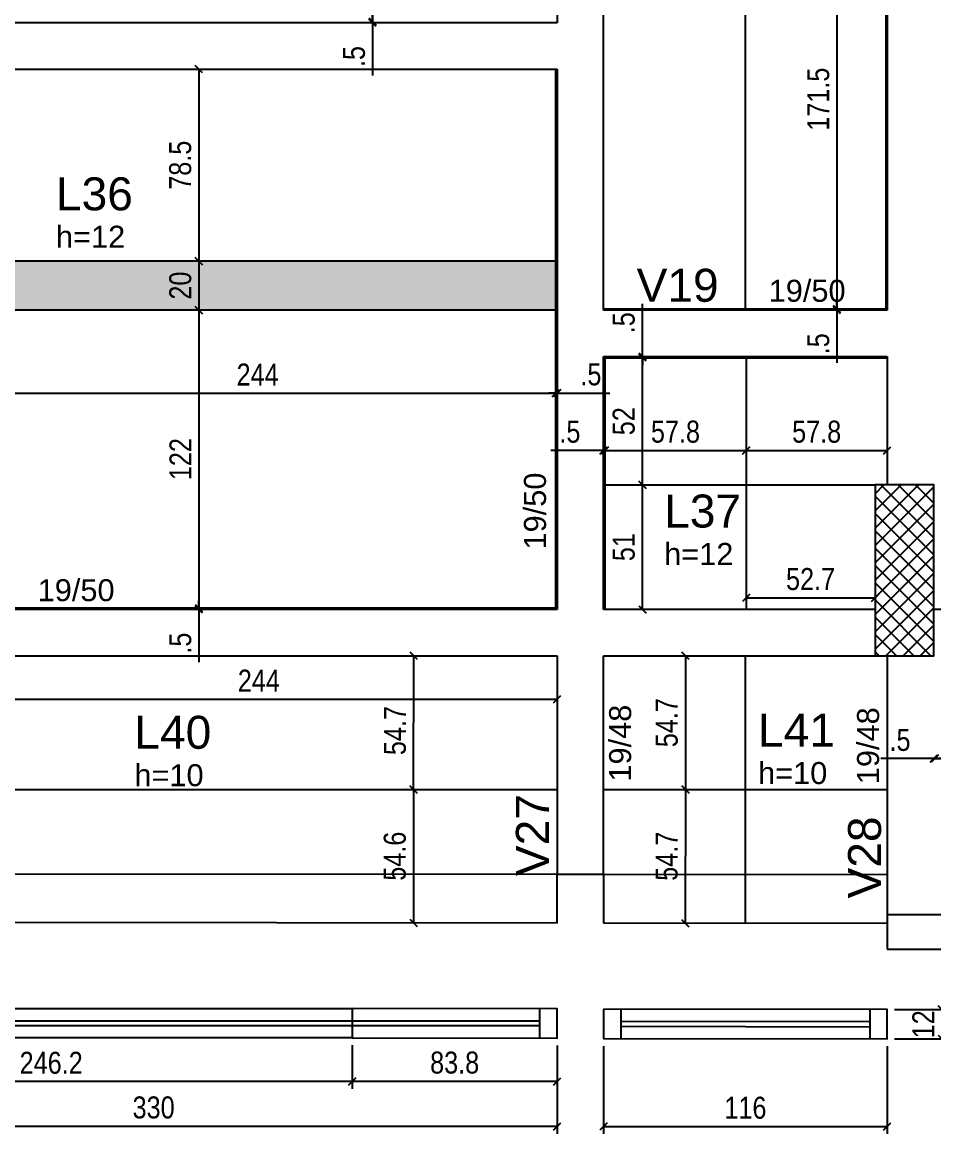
# Model space of a CAD drawing. Header units: millimetres. Extents: x 2797 to 7088, y 174 to 2922.
# Drawn here: x 4045.9 to 4418.7, y 712.5 to 1167.3 of the extents above; entities that cross this region are included whole.
import ezdxf

# ---------------------------------------------------------------- set-up
doc = ezdxf.new("R2010")
doc.units = ezdxf.units.MM
for name, color, linetype in [('8', 8, 'Continuous'), ('ES-VIGA', 3, 'Continuous'), ('L-D', 2, 'Continuous'), ('L-N', 4, 'Continuous'), ('Painéis', 200, 'Continuous'), ('Pilares', 5, 'Continuous'), ('SARR_2.2x7', 40, 'Continuous'), ('SARR_EDITAR', 141, 'Continuous'), ('VIG-D', 2, 'Continuous'), ('VIG-N', 4, 'Continuous')]:
    doc.layers.add(name, color=color, linetype=linetype)
doc.layers.add('Hachura', color=251, linetype='Continuous', lineweight=9)
doc.styles.add('COTA TECNICA-50', font='techl___.ttf', dxfattribs={"height": 9})
doc.styles.add('TQS_ARIAL', font='arial.ttf')
doc.dimstyles.new('COTA PAINEL-50', dxfattribs={"dimtxt": 9, "dimasz": 3, "dimexe": 3, "dimexo": 3, "dimgap": 3, "dimtad": 1, "dimdec": 1, "dimzin": 12, "dimdsep": 46, "dimtxsty": 'COTA TECNICA-50', "dimblk1": 'OBLIQUE', "dimblk2": 'OBLIQUE', "dimsah": 1, "dimcen": 0.9, "dimclrd": 4, "dimclre": 4, "dimclrt": 240, "dimadec": 1, "dimazin": 3, "dimtfac": 1, "dimtdec": 1, "dimtmove": 0, "dimatfit": 3, "dimfxl": 1, "dimtolj": 1, "dimtzin": 12, "dimarcsym": 0})

# ---------------------------------------------------------------- blocks, each defined once
blk = doc.blocks.new('_Oblique')
at = {"color": 0, "linetype": 'ByBlock', "lineweight": -2}
blk.add_line((-0.5, -0.5), (0.5, 0.5), dxfattribs=at)
blk = doc.blocks.new('*D157')
at = {"layer": 'Defpoints', "color": 0, "transparency": 16777216}
for p in [(4189.2, 1289.58), (4189.2, 1167.58), (4189.2, 1167.58)]:
    blk.add_point(p, dxfattribs=at)
at = {"layer": 'Painéis', "color": 4, "lineweight": -2, "transparency": 16777216}
blk.add_line((4189.2, 1289.58), (4189.2, 1167.58), dxfattribs=at)
at = {"layer": 'Painéis', "color": 4, "lineweight": -2, "transparency": 16777216, "xscale": 3, "yscale": 3, "zscale": 3}
for p, rotation in [((4189.2, 1289.58), 90), ((4189.2, 1167.58), 270)]:
    blk.add_blockref('_Oblique', p, dxfattribs=dict(at, rotation=rotation))
at = {"layer": 'Painéis', "color": 240, "transparency": 16777216, "insert": (4181.65, 1228.58), "char_height": 9, "attachment_point": 5, "rotation": 90, "style": 'COTA TECNICA-50'}
blk.add_mtext('\\A1;122', dxfattribs=at)
blk = doc.blocks.new('*D158')
at = {"layer": 'Defpoints', "color": 0, "transparency": 16777216}
for p in [(4189.2, 1167.58), (4189.2, 1167.08), (4189.2, 1167.08)]:
    blk.add_point(p, dxfattribs=at)
at = {"layer": 'Painéis', "color": 4, "lineweight": -2, "transparency": 16777216}
for p, q in [((4189.2, 1167.58), (4189.2, 1170.58)), ((4189.2, 1167.58), (4189.2, 1167.08)), ((4189.2, 1167.08), (4189.2, 1145.49))]:
    blk.add_line(p, q, dxfattribs=at)
at = {"layer": 'Painéis', "color": 4, "lineweight": -2, "transparency": 16777216, "xscale": 3, "yscale": 3, "zscale": 3}
for p, rotation in [((4189.2, 1167.58), 270), ((4189.2, 1167.08), 90)]:
    blk.add_blockref('_Oblique', p, dxfattribs=dict(at, rotation=rotation))
at = {"layer": 'Painéis', "color": 240, "transparency": 16777216, "insert": (4181.6, 1153.29), "char_height": 9, "attachment_point": 5, "rotation": 90, "style": 'COTA TECNICA-50'}
blk.add_mtext('\\A1;.5', dxfattribs=at)
blk = doc.blocks.new('*D258')
at = {"layer": 'Defpoints', "color": 0, "transparency": 16777216}
for p in [(4118.16, 1148.08), (4118.16, 1069.58), (4118.16, 1069.58)]:
    blk.add_point(p, dxfattribs=at)
at = {"layer": 'Painéis', "color": 4, "lineweight": -2, "transparency": 16777216}
blk.add_line((4118.16, 1148.08), (4118.16, 1069.58), dxfattribs=at)
at = {"layer": 'Painéis', "color": 4, "lineweight": -2, "transparency": 16777216, "xscale": 3, "yscale": 3, "zscale": 3}
for p, rotation in [((4118.16, 1148.08), 90), ((4118.16, 1069.58), 270)]:
    blk.add_blockref('_Oblique', p, dxfattribs=dict(at, rotation=rotation))
at = {"layer": 'Painéis', "color": 240, "transparency": 16777216, "insert": (4110.54, 1108.83), "char_height": 9, "attachment_point": 5, "rotation": 90, "style": 'COTA TECNICA-50'}
blk.add_mtext('\\A1;78.5', dxfattribs=at)
blk = doc.blocks.new('*D259')
at = {"layer": 'Defpoints', "color": 0, "transparency": 16777216}
for p in [(4118.16, 1069.58), (4118.16, 1049.58), (4118.16, 1049.58)]:
    blk.add_point(p, dxfattribs=at)
at = {"layer": 'Painéis', "color": 4, "lineweight": -2, "transparency": 16777216}
blk.add_line((4118.16, 1069.58), (4118.16, 1049.58), dxfattribs=at)
at = {"layer": 'Painéis', "color": 4, "lineweight": -2, "transparency": 16777216, "xscale": 3, "yscale": 3, "zscale": 3}
for p, rotation in [((4118.16, 1069.58), 90), ((4118.16, 1049.58), 270)]:
    blk.add_blockref('_Oblique', p, dxfattribs=dict(at, rotation=rotation))
at = {"layer": 'Painéis', "color": 240, "transparency": 16777216, "insert": (4110.57, 1059.58), "char_height": 9, "attachment_point": 5, "rotation": 90, "style": 'COTA TECNICA-50'}
blk.add_mtext('\\A1;20', dxfattribs=at)
blk = doc.blocks.new('*D260')
at = {"layer": 'Defpoints', "color": 0, "transparency": 16777216}
for p in [(4118.16, 1049.58), (4118.16, 927.58), (4118.16, 927.58)]:
    blk.add_point(p, dxfattribs=at)
at = {"layer": 'Painéis', "color": 4, "lineweight": -2, "transparency": 16777216}
blk.add_line((4118.16, 1049.58), (4118.16, 927.58), dxfattribs=at)
at = {"layer": 'Painéis', "color": 4, "lineweight": -2, "transparency": 16777216, "xscale": 3, "yscale": 3, "zscale": 3}
for p, rotation in [((4118.16, 1049.58), 90), ((4118.16, 927.58), 270)]:
    blk.add_blockref('_Oblique', p, dxfattribs=dict(at, rotation=rotation))
at = {"layer": 'Painéis', "color": 240, "transparency": 16777216, "insert": (4110.61, 988.58), "char_height": 9, "attachment_point": 5, "rotation": 90, "style": 'COTA TECNICA-50'}
blk.add_mtext('\\A1;122', dxfattribs=at)
blk = doc.blocks.new('*D47')
at = {"layer": 'Defpoints', "color": 0, "transparency": 16777216}
for p in [(4118.16, 927.58), (4118.16, 927.08), (4118.16, 927.08)]:
    blk.add_point(p, dxfattribs=at)
at = {"layer": 'Painéis', "color": 4, "lineweight": -2, "transparency": 16777216}
for p, q in [((4118.16, 927.58), (4118.16, 930.58)), ((4118.16, 927.58), (4118.16, 927.08)), ((4118.16, 927.08), (4118.16, 905.49))]:
    blk.add_line(p, q, dxfattribs=at)
at = {"layer": 'Painéis', "color": 4, "lineweight": -2, "transparency": 16777216, "xscale": 3, "yscale": 3, "zscale": 3}
for p, rotation in [((4118.16, 927.58), 270), ((4118.16, 927.08), 90)]:
    blk.add_blockref('_Oblique', p, dxfattribs=dict(at, rotation=rotation))
at = {"layer": 'Painéis', "color": 240, "transparency": 16777216, "insert": (4110.56, 913.29), "char_height": 9, "attachment_point": 5, "rotation": 90, "style": 'COTA TECNICA-50'}
blk.add_mtext('\\A1;.5', dxfattribs=at)
blk = doc.blocks.new('*D48')
at = {"layer": 'Defpoints', "color": 0, "transparency": 16777216}
for p in [(4020.15, 1015.62), (4264.15, 1015.62), (4264.15, 1015.62)]:
    blk.add_point(p, dxfattribs=at)
at = {"layer": 'Painéis', "color": 4, "lineweight": -2, "transparency": 16777216}
blk.add_line((4020.15, 1015.62), (4264.15, 1015.62), dxfattribs=at)
at = {"layer": 'Painéis', "color": 4, "lineweight": -2, "transparency": 16777216, "xscale": 3, "yscale": 3, "zscale": 3, "rotation": 180}
blk.add_blockref('_Oblique', (4020.15, 1015.62), dxfattribs=at)
at = {"layer": 'Painéis', "color": 4, "lineweight": -2, "transparency": 16777216, "xscale": 3, "yscale": 3, "zscale": 3}
blk.add_blockref('_Oblique', (4264.15, 1015.62), dxfattribs=at)
at = {"layer": 'Painéis', "color": 240, "transparency": 16777216, "insert": (4142.15, 1023.19), "char_height": 9, "attachment_point": 5, "style": 'COTA TECNICA-50'}
blk.add_mtext('\\A1;244', dxfattribs=at)
blk = doc.blocks.new('*D49')
at = {"layer": 'Defpoints', "color": 0, "transparency": 16777216}
for p in [(4264.15, 1015.62), (4264.65, 1015.62), (4264.65, 1015.62)]:
    blk.add_point(p, dxfattribs=at)
at = {"layer": 'Painéis', "color": 4, "lineweight": -2, "transparency": 16777216}
for p, q in [((4264.15, 1015.62), (4261.15, 1015.62)), ((4264.15, 1015.62), (4264.65, 1015.62)), ((4264.65, 1015.62), (4286.25, 1015.62))]:
    blk.add_line(p, q, dxfattribs=at)
at = {"layer": 'Painéis', "color": 4, "lineweight": -2, "transparency": 16777216, "xscale": 3, "yscale": 3, "zscale": 3}
blk.add_blockref('_Oblique', (4264.15, 1015.62), dxfattribs=at)
at = {"layer": 'Painéis', "color": 4, "lineweight": -2, "transparency": 16777216, "xscale": 3, "yscale": 3, "zscale": 3, "rotation": 180}
blk.add_blockref('_Oblique', (4264.65, 1015.62), dxfattribs=at)
at = {"layer": 'Painéis', "color": 240, "transparency": 16777216, "insert": (4278.45, 1023.22), "char_height": 9, "attachment_point": 5, "style": 'COTA TECNICA-50'}
blk.add_mtext('\\A1;.5', dxfattribs=at)
blk = doc.blocks.new('*D51')
at = {"layer": 'Defpoints', "color": 0, "transparency": 16777216}
for p in [(4379.06, 1221.59), (4379.06, 1050.09), (4379.06, 1050.09)]:
    blk.add_point(p, dxfattribs=at)
at = {"layer": 'Painéis', "color": 4, "lineweight": -2, "transparency": 16777216}
blk.add_line((4379.06, 1221.59), (4379.06, 1050.09), dxfattribs=at)
at = {"layer": 'Painéis', "color": 4, "lineweight": -2, "transparency": 16777216, "xscale": 3, "yscale": 3, "zscale": 3}
for p, rotation in [((4379.06, 1221.59), 90), ((4379.06, 1050.09), 270)]:
    blk.add_blockref('_Oblique', p, dxfattribs=dict(at, rotation=rotation))
at = {"layer": 'Painéis', "color": 240, "transparency": 16777216, "insert": (4371.46, 1135.84), "char_height": 9, "attachment_point": 5, "rotation": 90, "style": 'COTA TECNICA-50'}
blk.add_mtext('\\A1;171.5', dxfattribs=at)
blk = doc.blocks.new('*D52')
at = {"layer": 'Defpoints', "color": 0, "transparency": 16777216}
for p in [(4379.06, 1050.09), (4379.06, 1049.59), (4379.06, 1049.59)]:
    blk.add_point(p, dxfattribs=at)
at = {"layer": 'Painéis', "color": 4, "lineweight": -2, "transparency": 16777216}
for p, q in [((4379.06, 1050.09), (4379.06, 1053.09)), ((4379.06, 1050.09), (4379.06, 1049.59)), ((4379.06, 1049.59), (4379.06, 1027.99))]:
    blk.add_line(p, q, dxfattribs=at)
at = {"layer": 'Painéis', "color": 4, "lineweight": -2, "transparency": 16777216, "xscale": 3, "yscale": 3, "zscale": 3}
for p, rotation in [((4379.06, 1050.09), 270), ((4379.06, 1049.59), 90)]:
    blk.add_blockref('_Oblique', p, dxfattribs=dict(at, rotation=rotation))
at = {"layer": 'Painéis', "color": 240, "transparency": 16777216, "insert": (4371.46, 1035.79), "char_height": 9, "attachment_point": 5, "rotation": 90, "style": 'COTA TECNICA-50'}
blk.add_mtext('\\A1;.5', dxfattribs=at)
blk = doc.blocks.new('*D264')
at = {"layer": 'Defpoints', "color": 0, "transparency": 16777216}
for p in [(4299.52, 978.08), (4299.52, 978.08), (4299.52, 927.08)]:
    blk.add_point(p, dxfattribs=at)
at = {"layer": 'Painéis', "color": 4, "lineweight": -2, "transparency": 16777216}
blk.add_line((4299.52, 927.08), (4299.52, 978.08), dxfattribs=at)
at = {"layer": 'Painéis', "color": 4, "lineweight": -2, "transparency": 16777216, "xscale": 3, "yscale": 3, "zscale": 3}
for p, rotation in [((4299.52, 978.08), 90), ((4299.52, 927.08), 270)]:
    blk.add_blockref('_Oblique', p, dxfattribs=dict(at, rotation=rotation))
at = {"layer": 'Painéis', "color": 240, "transparency": 16777216, "insert": (4291.92, 952.58), "char_height": 9, "attachment_point": 5, "rotation": 90, "style": 'COTA TECNICA-50'}
blk.add_mtext('\\A1;51', dxfattribs=at)
blk = doc.blocks.new('*D265')
at = {"layer": 'Defpoints', "color": 0, "transparency": 16777216}
for p in [(4299.52, 1030.09), (4299.52, 1030.09), (4299.52, 978.08)]:
    blk.add_point(p, dxfattribs=at)
at = {"layer": 'Painéis', "color": 4, "lineweight": -2, "transparency": 16777216}
blk.add_line((4299.52, 978.08), (4299.52, 1030.09), dxfattribs=at)
at = {"layer": 'Painéis', "color": 4, "lineweight": -2, "transparency": 16777216, "xscale": 3, "yscale": 3, "zscale": 3}
for p, rotation in [((4299.52, 1030.09), 90), ((4299.52, 978.08), 270)]:
    blk.add_blockref('_Oblique', p, dxfattribs=dict(at, rotation=rotation))
at = {"layer": 'Painéis', "color": 240, "transparency": 16777216, "insert": (4291.92, 1004.09), "char_height": 9, "attachment_point": 5, "rotation": 90, "style": 'COTA TECNICA-50'}
blk.add_mtext('\\A1;52', dxfattribs=at)
blk = doc.blocks.new('*D56')
at = {"layer": 'Defpoints', "color": 0, "transparency": 16777216}
for p in [(4299.52, 1030.59), (4299.52, 1030.59), (4299.52, 1030.09)]:
    blk.add_point(p, dxfattribs=at)
at = {"layer": 'Painéis', "color": 4, "lineweight": -2, "transparency": 16777216}
for p, q in [((4299.52, 1030.59), (4299.52, 1052.18)), ((4299.52, 1030.09), (4299.52, 1030.59)), ((4299.52, 1030.09), (4299.52, 1027.09))]:
    blk.add_line(p, q, dxfattribs=at)
at = {"layer": 'Painéis', "color": 4, "lineweight": -2, "transparency": 16777216, "xscale": 3, "yscale": 3, "zscale": 3}
for p, rotation in [((4299.52, 1030.59), 270), ((4299.52, 1030.09), 90)]:
    blk.add_blockref('_Oblique', p, dxfattribs=dict(at, rotation=rotation))
at = {"layer": 'Painéis', "color": 240, "transparency": 16777216, "insert": (4291.92, 1044.38), "char_height": 9, "attachment_point": 5, "rotation": 90, "style": 'COTA TECNICA-50'}
blk.add_mtext('\\A1;.5', dxfattribs=at)
blk = doc.blocks.new('*D266')
at = {"layer": 'Defpoints', "color": 0, "transparency": 16777216}
for p in [(4284.15, 992.15), (4341.9, 992.15), (4341.9, 992.15)]:
    blk.add_point(p, dxfattribs=at)
at = {"layer": 'Painéis', "color": 4, "lineweight": -2, "transparency": 16777216}
blk.add_line((4284.15, 992.15), (4341.9, 992.15), dxfattribs=at)
at = {"layer": 'Painéis', "color": 4, "lineweight": -2, "transparency": 16777216, "xscale": 3, "yscale": 3, "zscale": 3, "rotation": 180}
blk.add_blockref('_Oblique', (4284.15, 992.15), dxfattribs=at)
at = {"layer": 'Painéis', "color": 4, "lineweight": -2, "transparency": 16777216, "xscale": 3, "yscale": 3, "zscale": 3}
blk.add_blockref('_Oblique', (4341.9, 992.15), dxfattribs=at)
at = {"layer": 'Painéis', "color": 240, "transparency": 16777216, "insert": (4313.03, 999.76), "char_height": 9, "attachment_point": 5, "style": 'COTA TECNICA-50'}
blk.add_mtext('\\A1;57.8', dxfattribs=at)
blk = doc.blocks.new('*D57')
at = {"layer": 'Defpoints', "color": 0, "transparency": 16777216}
for p in [(4341.9, 992.15), (4399.65, 992.15), (4399.65, 992.15)]:
    blk.add_point(p, dxfattribs=at)
at = {"layer": 'Painéis', "color": 4, "lineweight": -2, "transparency": 16777216}
blk.add_line((4341.9, 992.15), (4399.65, 992.15), dxfattribs=at)
at = {"layer": 'Painéis', "color": 4, "lineweight": -2, "transparency": 16777216, "xscale": 3, "yscale": 3, "zscale": 3, "rotation": 180}
blk.add_blockref('_Oblique', (4341.9, 992.15), dxfattribs=at)
at = {"layer": 'Painéis', "color": 4, "lineweight": -2, "transparency": 16777216, "xscale": 3, "yscale": 3, "zscale": 3}
blk.add_blockref('_Oblique', (4399.65, 992.15), dxfattribs=at)
at = {"layer": 'Painéis', "color": 240, "transparency": 16777216, "insert": (4370.78, 999.76), "char_height": 9, "attachment_point": 5, "style": 'COTA TECNICA-50'}
blk.add_mtext('\\A1;57.8', dxfattribs=at)
blk = doc.blocks.new('*D58')
at = {"layer": 'Defpoints', "color": 0, "transparency": 16777216}
for p in [(4283.65, 992.15), (4283.65, 992.15), (4284.15, 992.15)]:
    blk.add_point(p, dxfattribs=at)
at = {"layer": 'Painéis', "color": 4, "lineweight": -2, "transparency": 16777216}
for p, q in [((4283.65, 992.15), (4262.06, 992.15)), ((4284.15, 992.15), (4283.65, 992.15)), ((4284.15, 992.15), (4287.15, 992.15))]:
    blk.add_line(p, q, dxfattribs=at)
at = {"layer": 'Painéis', "color": 4, "lineweight": -2, "transparency": 16777216, "xscale": 3, "yscale": 3, "zscale": 3}
blk.add_blockref('_Oblique', (4283.65, 992.15), dxfattribs=at)
at = {"layer": 'Painéis', "color": 4, "lineweight": -2, "transparency": 16777216, "xscale": 3, "yscale": 3, "zscale": 3, "rotation": 180}
blk.add_blockref('_Oblique', (4284.15, 992.15), dxfattribs=at)
at = {"layer": 'Painéis', "color": 240, "transparency": 16777216, "insert": (4269.86, 999.74), "char_height": 9, "attachment_point": 5, "style": 'COTA TECNICA-50'}
blk.add_mtext('\\A1;.5', dxfattribs=at)
blk = doc.blocks.new('*D267')
at = {"layer": 'Defpoints', "color": 0, "transparency": 16777216}
for p in [(4341.9, 932.78), (4394.65, 932.78), (4394.65, 931.86)]:
    blk.add_point(p, dxfattribs=at)
at = {"layer": 'Painéis', "color": 4, "lineweight": -2, "transparency": 16777216}
for p, q in [((4341.9, 931.86), (4394.65, 931.86)), ((4341.9, 929.78), (4341.9, 928.86)), ((4394.65, 929.78), (4394.65, 928.86))]:
    blk.add_line(p, q, dxfattribs=at)
at = {"layer": 'Painéis', "color": 4, "lineweight": -2, "transparency": 16777216, "xscale": 3, "yscale": 3, "zscale": 3, "rotation": 180}
blk.add_blockref('_Oblique', (4341.9, 931.86), dxfattribs=at)
at = {"layer": 'Painéis', "color": 4, "lineweight": -2, "transparency": 16777216, "xscale": 3, "yscale": 3, "zscale": 3}
blk.add_blockref('_Oblique', (4394.65, 931.86), dxfattribs=at)
at = {"layer": 'Painéis', "color": 240, "transparency": 16777216, "insert": (4368.28, 939.46), "char_height": 9, "attachment_point": 5, "style": 'COTA TECNICA-50'}
blk.add_mtext('\\A1;52.7', dxfattribs=at)
blk = doc.blocks.new('*D273')
at = {"layer": 'Defpoints', "color": 0, "transparency": 16777216}
for p in [(4419.15, 866.04), (4419.15, 866.04), (4571.65, 866.04)]:
    blk.add_point(p, dxfattribs=at)
at = {"layer": 'Painéis', "color": 4, "lineweight": -2, "transparency": 16777216}
blk.add_line((4571.65, 866.04), (4419.15, 866.04), dxfattribs=at)
at = {"layer": 'Painéis', "color": 4, "lineweight": -2, "transparency": 16777216, "xscale": 3, "yscale": 3, "zscale": 3, "rotation": 180}
blk.add_blockref('_Oblique', (4419.15, 866.04), dxfattribs=at)
at = {"layer": 'Painéis', "color": 4, "lineweight": -2, "transparency": 16777216, "xscale": 3, "yscale": 3, "zscale": 3}
blk.add_blockref('_Oblique', (4571.65, 866.04), dxfattribs=at)
at = {"layer": 'Painéis', "color": 240, "transparency": 16777216, "insert": (4495.4, 873.64), "char_height": 9, "attachment_point": 5, "style": 'COTA TECNICA-50'}
blk.add_mtext('\\A1;152.5', dxfattribs=at)
blk = doc.blocks.new('*D75')
at = {"layer": 'Defpoints', "color": 0, "transparency": 16777216}
for p in [(4418.65, 866.04), (4418.65, 866.04), (4419.15, 866.04)]:
    blk.add_point(p, dxfattribs=at)
at = {"layer": 'Painéis', "color": 4, "lineweight": -2, "transparency": 16777216}
for p, q in [((4418.65, 866.04), (4397.06, 866.04)), ((4419.15, 866.04), (4418.65, 866.04)), ((4419.15, 866.04), (4422.15, 866.04))]:
    blk.add_line(p, q, dxfattribs=at)
at = {"layer": 'Painéis', "color": 4, "lineweight": -2, "transparency": 16777216, "xscale": 3, "yscale": 3, "zscale": 3}
blk.add_blockref('_Oblique', (4418.65, 866.04), dxfattribs=at)
at = {"layer": 'Painéis', "color": 4, "lineweight": -2, "transparency": 16777216, "xscale": 3, "yscale": 3, "zscale": 3, "rotation": 180}
blk.add_blockref('_Oblique', (4419.15, 866.04), dxfattribs=at)
at = {"layer": 'Painéis', "color": 240, "transparency": 16777216, "insert": (4404.86, 873.64), "char_height": 9, "attachment_point": 5, "style": 'COTA TECNICA-50'}
blk.add_mtext('\\A1;.5', dxfattribs=at)
blk = doc.blocks.new('*D222')
at = {"layer": 'Defpoints', "color": 0, "transparency": 16777216}
for p in [(4399.65, 763.34), (4399.65, 751.34), (4421.95, 751.34)]:
    blk.add_point(p, dxfattribs=at)
at = {"layer": 'Painéis', "color": 4, "lineweight": -2, "transparency": 16777216}
for p, q in [((4402.65, 763.34), (4424.95, 763.34)), ((4421.95, 763.34), (4421.95, 751.34)), ((4402.65, 751.34), (4424.95, 751.34))]:
    blk.add_line(p, q, dxfattribs=at)
at = {"layer": 'Painéis', "color": 4, "lineweight": -2, "transparency": 16777216, "xscale": 3, "yscale": 3, "zscale": 3}
for p, rotation in [((4421.95, 763.34), 90), ((4421.95, 751.34), 270)]:
    blk.add_blockref('_Oblique', p, dxfattribs=dict(at, rotation=rotation))
at = {"layer": 'Painéis', "color": 240, "transparency": 16777216, "insert": (4414.4, 757.34), "char_height": 9, "attachment_point": 5, "rotation": 90, "style": 'COTA TECNICA-50'}
blk.add_mtext('\\A1;12', dxfattribs=at)
blk = doc.blocks.new('*D204')
at = {"layer": 'Defpoints', "color": 0, "transparency": 16777216}
for p in [(4205.99, 908.08), (4205.99, 908.08), (4205.92, 853.42)]:
    blk.add_point(p, dxfattribs=at)
at = {"layer": 'Painéis', "color": 4, "lineweight": -2, "transparency": 16777216}
blk.add_line((4205.92, 853.42), (4205.99, 908.08), dxfattribs=at)
at = {"layer": 'Painéis', "color": 4, "lineweight": -2, "transparency": 16777216, "xscale": 3, "yscale": 3, "zscale": 3}
for p, rotation in [((4205.99, 908.08), 89.92619117638088), ((4205.92, 853.42), 269.9261911763809)]:
    blk.add_blockref('_Oblique', p, dxfattribs=dict(at, rotation=rotation))
at = {"layer": 'Painéis', "color": 240, "transparency": 16777216, "insert": (4198.35, 877.51), "char_height": 9, "attachment_point": 5, "rotation": 89.9262, "style": 'COTA TECNICA-50'}
blk.add_mtext('\\A1;54.7', dxfattribs=at)
blk = doc.blocks.new('*D205')
at = {"layer": 'Defpoints', "color": 0, "transparency": 16777216}
for p in [(4205.99, 853.42), (4205.87, 798.81), (4205.94, 798.81)]:
    blk.add_point(p, dxfattribs=at)
at = {"layer": 'Painéis', "color": 4, "lineweight": -2, "transparency": 16777216}
for p, q in [((4202.99, 853.43), (4202.92, 853.43)), ((4205.92, 853.42), (4205.87, 798.81)), ((4202.94, 798.81), (4202.87, 798.81))]:
    blk.add_line(p, q, dxfattribs=at)
at = {"layer": 'Painéis', "color": 4, "lineweight": -2, "transparency": 16777216, "xscale": 3, "yscale": 3, "zscale": 3}
for p, rotation in [((4205.92, 853.42), 89.94870282942209), ((4205.87, 798.81), 269.9487028294221)]:
    blk.add_blockref('_Oblique', p, dxfattribs=dict(at, rotation=rotation))
at = {"layer": 'Painéis', "color": 240, "transparency": 16777216, "insert": (4198.29, 826.12), "char_height": 9, "attachment_point": 5, "rotation": 89.9487, "style": 'COTA TECNICA-50'}
blk.add_mtext('\\A1;54.6', dxfattribs=at)
blk = doc.blocks.new('*D208')
at = {"layer": 'Defpoints', "color": 0, "transparency": 16777216}
for p in [(4020.65, 890.37), (4264.64, 890.37), (4264.64, 890.37)]:
    blk.add_point(p, dxfattribs=at)
at = {"layer": 'Painéis', "color": 4, "lineweight": -2, "transparency": 16777216}
blk.add_line((4020.65, 890.37), (4264.64, 890.37), dxfattribs=at)
at = {"layer": 'Painéis', "color": 4, "lineweight": -2, "transparency": 16777216, "xscale": 3, "yscale": 3, "zscale": 3, "rotation": 180}
blk.add_blockref('_Oblique', (4020.65, 890.37), dxfattribs=at)
at = {"layer": 'Painéis', "color": 4, "lineweight": -2, "transparency": 16777216, "xscale": 3, "yscale": 3, "zscale": 3}
blk.add_blockref('_Oblique', (4264.64, 890.37), dxfattribs=at)
at = {"layer": 'Painéis', "color": 240, "transparency": 16777216, "insert": (4142.65, 897.93), "char_height": 9, "attachment_point": 5, "style": 'COTA TECNICA-50'}
blk.add_mtext('\\A1;244', dxfattribs=at)
blk = doc.blocks.new('*D319')
at = {"layer": 'Defpoints', "color": 0, "transparency": 16777216}
for p in [(4317.1, 908.08), (4317.1, 853.42), (4317.1, 853.42)]:
    blk.add_point(p, dxfattribs=at)
at = {"layer": 'Painéis', "color": 4, "lineweight": -2, "transparency": 16777216}
blk.add_line((4317.1, 908.08), (4317.1, 853.42), dxfattribs=at)
at = {"layer": 'Painéis', "color": 4, "lineweight": -2, "transparency": 16777216, "xscale": 3, "yscale": 3, "zscale": 3}
for p, rotation in [((4317.1, 908.08), 90), ((4317.1, 853.42), 270)]:
    blk.add_blockref('_Oblique', p, dxfattribs=dict(at, rotation=rotation))
at = {"layer": 'Painéis', "color": 240, "transparency": 16777216, "insert": (4309.5, 880.75), "char_height": 9, "attachment_point": 5, "rotation": 90, "style": 'COTA TECNICA-50'}
blk.add_mtext('\\A1;54.7', dxfattribs=at)
blk = doc.blocks.new('*D320')
at = {"layer": 'Defpoints', "color": 0, "transparency": 16777216}
for p in [(4317.1, 853.42), (4317.04, 798.72), (4317.05, 798.72)]:
    blk.add_point(p, dxfattribs=at)
at = {"layer": 'Painéis', "color": 4, "lineweight": -2, "transparency": 16777216}
for p, q in [((4314.1, 853.43), (4314.09, 853.43)), ((4317.09, 853.42), (4317.04, 798.72)), ((4314.05, 798.72), (4314.04, 798.72))]:
    blk.add_line(p, q, dxfattribs=at)
at = {"layer": 'Painéis', "color": 4, "lineweight": -2, "transparency": 16777216, "xscale": 3, "yscale": 3, "zscale": 3}
for p, rotation in [((4317.09, 853.42), 89.9486965891433), ((4317.04, 798.72), 269.9486965891433)]:
    blk.add_blockref('_Oblique', p, dxfattribs=dict(at, rotation=rotation))
at = {"layer": 'Painéis', "color": 240, "transparency": 16777216, "insert": (4309.47, 826.08), "char_height": 9, "attachment_point": 5, "rotation": 89.9487, "style": 'COTA TECNICA-50'}
blk.add_mtext('\\A1;54.7', dxfattribs=at)
blk = doc.blocks.new('*D209')
at = {"layer": 'Defpoints', "color": 0, "transparency": 16777216}
for p in [(3934.64, 751.76), (4264.62, 751.73), (3934.63, 715.58)]:
    blk.add_point(p, dxfattribs=at)
at = {"layer": 'Painéis', "color": 4, "lineweight": -2, "transparency": 16777216}
for p, q in [((3934.64, 748.76), (3934.63, 712.58)), ((4264.62, 748.73), (4264.62, 712.55)), ((4264.62, 715.55), (3934.63, 715.58))]:
    blk.add_line(p, q, dxfattribs=at)
at = {"layer": 'Painéis', "color": 4, "lineweight": -2, "transparency": 16777216, "xscale": 3, "yscale": 3, "zscale": 3}
for p, rotation in [((3934.63, 715.58), 179.994834627203), ((4264.62, 715.55), 359.994834627203)]:
    blk.add_blockref('_Oblique', p, dxfattribs=dict(at, rotation=rotation))
at = {"layer": 'Painéis', "color": 240, "transparency": 16777216, "insert": (4099.63, 723.26), "char_height": 9, "attachment_point": 5, "rotation": 359.9948, "style": 'COTA TECNICA-50'}
blk.add_mtext('\\A1;330', dxfattribs=at)
blk = doc.blocks.new('*D321')
at = {"layer": 'Defpoints', "color": 0, "transparency": 16777216}
for p in [(3934.64, 751.76), (4180.84, 751.76), (3934.64, 733.93)]:
    blk.add_point(p, dxfattribs=at)
at = {"layer": 'Painéis', "color": 4, "lineweight": -2, "transparency": 16777216}
for p, q in [((3934.64, 748.76), (3934.64, 730.93)), ((4180.84, 748.76), (4180.84, 730.93)), ((4180.84, 733.93), (3934.64, 733.93))]:
    blk.add_line(p, q, dxfattribs=at)
at = {"layer": 'Painéis', "color": 4, "lineweight": -2, "transparency": 16777216, "xscale": 3, "yscale": 3, "zscale": 3, "rotation": 180}
blk.add_blockref('_Oblique', (3934.64, 733.93), dxfattribs=at)
at = {"layer": 'Painéis', "color": 4, "lineweight": -2, "transparency": 16777216, "xscale": 3, "yscale": 3, "zscale": 3}
blk.add_blockref('_Oblique', (4180.84, 733.93), dxfattribs=at)
at = {"layer": 'Painéis', "color": 240, "transparency": 16777216, "insert": (4057.74, 741.52), "char_height": 9, "attachment_point": 5, "style": 'COTA TECNICA-50'}
blk.add_mtext('\\A1;246.2', dxfattribs=at)
blk = doc.blocks.new('*D322')
at = {"layer": 'Defpoints', "color": 0, "transparency": 16777216}
for p in [(4180.84, 751.76), (4264.62, 751.73), (4180.84, 733.9)]:
    blk.add_point(p, dxfattribs=at)
at = {"layer": 'Painéis', "color": 4, "lineweight": -2, "transparency": 16777216}
for p, q in [((4180.84, 748.76), (4180.84, 730.9)), ((4264.62, 748.73), (4264.62, 730.9)), ((4264.62, 733.9), (4180.84, 733.9))]:
    blk.add_line(p, q, dxfattribs=at)
at = {"layer": 'Painéis', "color": 4, "lineweight": -2, "transparency": 16777216, "xscale": 3, "yscale": 3, "zscale": 3, "rotation": 180}
blk.add_blockref('_Oblique', (4180.84, 733.9), dxfattribs=at)
at = {"layer": 'Painéis', "color": 4, "lineweight": -2, "transparency": 16777216, "xscale": 3, "yscale": 3, "zscale": 3}
blk.add_blockref('_Oblique', (4264.62, 733.9), dxfattribs=at)
at = {"layer": 'Painéis', "color": 240, "transparency": 16777216, "insert": (4222.73, 741.62), "char_height": 9, "attachment_point": 5, "style": 'COTA TECNICA-50'}
blk.add_mtext('\\A1;83.8', dxfattribs=at)
blk = doc.blocks.new('*D212')
at = {"layer": 'Defpoints', "color": 0, "transparency": 16777216}
for p in [(4283.64, 751.44), (4399.65, 751.34), (4399.65, 715.55)]:
    blk.add_point(p, dxfattribs=at)
at = {"layer": 'Painéis', "color": 4, "lineweight": -2, "transparency": 16777216}
for p, q in [((4283.64, 748.44), (4283.64, 712.55)), ((4399.65, 748.34), (4399.65, 712.55)), ((4283.64, 715.55), (4399.65, 715.55))]:
    blk.add_line(p, q, dxfattribs=at)
at = {"layer": 'Painéis', "color": 4, "lineweight": -2, "transparency": 16777216, "xscale": 3, "yscale": 3, "zscale": 3, "rotation": 180}
blk.add_blockref('_Oblique', (4283.64, 715.55), dxfattribs=at)
at = {"layer": 'Painéis', "color": 4, "lineweight": -2, "transparency": 16777216, "xscale": 3, "yscale": 3, "zscale": 3}
blk.add_blockref('_Oblique', (4399.65, 715.55), dxfattribs=at)
at = {"layer": 'Painéis', "color": 240, "transparency": 16777216, "insert": (4341.64, 723.14), "char_height": 9, "attachment_point": 5, "style": 'COTA TECNICA-50'}
blk.add_mtext('\\A1;116', dxfattribs=at)

msp = doc.modelspace()

# ---------------------------------------------------------------- hatches: boundary and pattern name
at = {"layer": 'Hachura', "linetype": 'ByBlock'}
h = msp.add_hatch(color=256, dxfattribs=at)
h.dxf.hatch_style = 1
h.paths.add_polyline_path([(4264.15, 1049.58), (3908.89, 1049.58), (3908.89, 1069.58), (4264.15, 1069.58)])

# ---------------------------------------------------------------- linework, layer by layer
at = {"layer": '8', "color": 250, "linetype": 'Continuous'}
for p, q in [((4394.65, 960.3), (4412.44, 978.08)), ((4394.65, 967.37), (4405.37, 978.08)), ((4394.65, 974.44), (4398.3, 978.08)), ((4397.01, 978.08), (4418.65, 956.44)), ((4404.08, 978.08), (4418.65, 963.51)), ((4411.15, 978.08), (4418.65, 970.58)), ((4418.22, 978.08), (4418.65, 977.66)), ((4394.65, 953.23), (4418.65, 977.23)), ((4394.65, 973.37), (4418.65, 949.37)), ((4394.65, 946.16), (4418.65, 970.16)), ((4394.65, 966.3), (4418.65, 942.3)), ((4394.65, 939.09), (4418.65, 963.09)), ((4394.65, 959.23), (4418.65, 935.23)), ((4394.65, 932.02), (4418.65, 956.02)), ((4394.65, 952.16), (4418.65, 928.16)), ((4394.65, 924.95), (4418.65, 948.95)), ((4394.65, 945.09), (4418.65, 921.09)), ((4394.65, 917.87), (4418.65, 941.87)), ((4394.65, 938.02), (4418.65, 914.02)), ((4394.65, 910.8), (4418.65, 934.8)), ((4394.65, 930.94), (4417.51, 908.08)), ((4394.65, 923.87), (4410.44, 908.08)), ((4399.01, 908.08), (4418.65, 927.73)), ((4406.08, 908.08), (4418.65, 920.66)), ((4394.65, 916.8), (4403.37, 908.08)), ((4394.65, 909.73), (4396.3, 908.08)), ((4413.15, 908.08), (4418.65, 913.59))]:
    msp.add_line(p, q, dxfattribs=at)
at = {"layer": 'ES-VIGA'}
for p, q in [((3956.06, 819.04), (4264.68, 818.76)), ((4283.65, 818.75), (4399.65, 818.64))]:
    msp.add_line(p, q, dxfattribs=at)
for points in [[(4399.65, 1393.09), (4399.65, 1049.59)], [(4264.65, 1295.08), (4264.65, 1167.08)], [(4283.65, 1157.58), (4283.65, 1295.08)], [(4264.65, 1167.08), (3889.65, 1167.08)], [(4283.65, 1049.59), (4283.65, 1157.58)], [(3908.65, 1148.08), (4264.65, 1148.08)], [(4264.65, 1148.08), (4264.65, 1040.09)], [(4399.65, 1049.59), (4283.65, 1049.59)], [(4264.65, 1040.09), (4264.65, 927.08)], [(4283.65, 927.08), (4283.65, 1030.59)], [(4283.65, 1030.59), (4399.65, 1030.59)], [(4399.65, 1030.59), (4399.65, 978.08)], [(4264.65, 927.08), (3984.7, 927.08)], [(4394.65, 927.08), (4283.65, 927.08)], [(4724.65, 927.08), (4418.65, 927.08)], [(3984.7, 908.08), (4264.65, 908.08)], [(4264.65, 908.08), (4264.65, 818.75)], [(4283.65, 908.08), (4394.65, 908.08)], [(4283.65, 818.75), (4283.65, 908.08)], [(4399.65, 908.08), (4399.65, 788.08)], [(4264.65, 818.75), (4283.65, 818.75)], [(4724.65, 802.08), (4399.65, 802.08)], [(4399.65, 788.08), (4743.65, 788.08)]]:
    msp.add_lwpolyline(points, dxfattribs=at)
at = {"layer": 'Painéis'}
for p, q in [((4341.65, 1050.09), (4341.65, 1393.09)), ((4399.15, 1050.09), (4399.15, 1393.09)), ((4264.15, 927.58), (4264.15, 1148.08)), ((4264.15, 1069.58), (3908.89, 1069.58)), ((4264.15, 1049.58), (3908.89, 1049.58)), ((4283.65, 1050.09), (4399.15, 1050.09)), ((4284.15, 1030.09), (4284.15, 927.08)), ((4284.15, 1030.09), (4399.65, 1030.09)), ((4341.9, 1030.09), (4341.9, 927.08)), ((4284.15, 978.08), (4394.65, 978.08)), ((4264.15, 927.58), (3908.89, 927.58)), ((4341.65, 798.69), (4341.65, 908.08)), ((4020.6, 853.42), (4264.65, 853.42)), ((4283.65, 853.42), (4399.65, 853.42)), ((4264.65, 798.75), (4264.65, 818.75)), ((4283.65, 818.75), (4283.64, 798.75)), ((4264.65, 798.75), (3947.87, 799.05)), ((4399.65, 798.64), (4283.64, 798.75))]:
    msp.add_line(p, q, dxfattribs=at)
for points in [[(4180.84, 751.76), (3934.64, 751.76), (3934.64, 763.76), (4180.84, 763.76)], [(4180.84, 763.76), (4180.84, 751.76), (4264.62, 751.73), (4264.62, 763.73)], [(4283.64, 763.55), (4283.64, 751.55), (4399.65, 751.34), (4399.65, 763.34)]]:
    msp.add_lwpolyline(points, close=True, dxfattribs=at)
at = {"layer": 'Pilares'}
msp.add_lwpolyline([(4394.65, 908.08), (4418.65, 908.08), (4418.65, 978.08), (4394.65, 978.08), (4394.65, 908.08)], dxfattribs=at)
at = {"layer": 'SARR_2.2x7', "linetype": 'Continuous'}
for p, q in [((4257.62, 751.73), (4257.62, 763.73)), ((4290.64, 763.55), (4290.64, 751.55)), ((4392.65, 751.34), (4392.65, 763.34))]:
    msp.add_line(p, q, dxfattribs=at)
at = {"layer": 'SARR_EDITAR', "linetype": 'Continuous'}
for p, q in [((3934.64, 758.76), (4257.62, 758.76)), ((4257.62, 756.76), (3934.64, 756.76)), ((4392.65, 758.34), (4290.64, 758.55)), ((4290.64, 756.55), (4392.65, 756.34))]:
    msp.add_line(p, q, dxfattribs=at)

# ---------------------------------------------------------------- texts
at = {"layer": 'L-D', "linetype": 'Continuous', "style": 'TQS_ARIAL'}
for s, p in [('h=12', (4059.68, 1075.07)), ('h=12', (4308.4, 945.28)), ('h=10', (4091.76, 854.76)), ('h=10', (4346.8, 855.64))]:
    msp.add_text(s, height=9, dxfattribs=at).set_placement(p)
at = {"layer": 'L-N', "linetype": 'Continuous', "style": 'TQS_ARIAL'}
for s, p in [('L36', (4059.68, 1090.37)), ('L37', (4308.4, 960.58)), ('L40', (4091.76, 870.06)), ('L41', (4346.8, 870.94))]:
    msp.add_text(s, height=13.5, dxfattribs=at).set_placement(p)
at = {"layer": 'VIG-D', "linetype": 'Continuous', "style": 'TQS_ARIAL'}
for p in [(4351.15, 1052.96), (4052.2, 930.46)]:
    msp.add_text('19/50', height=9, dxfattribs=at).set_placement(p)
for s, p in [('19/50', (4260.08, 951.61)), ('19/48', (4294.9, 856.65)), ('19/48', (4396.28, 855.58))]:
    msp.add_text(s, height=9, rotation=90, dxfattribs=at).set_placement(p)
at = {"layer": 'VIG-N', "linetype": 'Continuous', "style": 'TQS_ARIAL'}
msp.add_text('V19', height=13.5, dxfattribs=at).set_placement((4297.15, 1052.96))
for s, p in [('V27', (4261.27, 817.96)), ('V28', (4397.1, 808.82))]:
    msp.add_text(s, height=13.5, rotation=90, dxfattribs=at).set_placement(p)

# ---------------------------------------------------------------- dimensions: what is measured, and where the dimension line sits
at = {"layer": 'Painéis'}
for base, p1, p2, angle, picture, middle in [((4189.2, 1167.58), (4189.2, 1289.58), (4189.2, 1167.58), 270, '*D157', (4181.65, 1228.58)), ((4379.06, 1050.09), (4379.06, 1221.59), (4379.06, 1050.09), 90, '*D51', (4371.46, 1135.84)), ((4189.2, 1167.08), (4189.2, 1167.58), (4189.2, 1167.08), 270, '*D158', (4181.6, 1153.29)), ((4118.16, 1069.58), (4118.16, 1148.08), (4118.16, 1069.58), 90, '*D258', (4110.54, 1108.83)), ((4118.16, 1049.58), (4118.16, 1069.58), (4118.16, 1049.58), 90, '*D259', (4110.57, 1059.58)), ((4118.16, 927.58), (4118.16, 1049.58), (4118.16, 927.58), 90, '*D260', (4110.61, 988.58)), ((4299.52, 1030.59), (4299.52, 1030.09), (4299.52, 1030.59), 90, '*D56', (4291.92, 1044.38)), ((4379.06, 1049.59), (4379.06, 1050.09), (4379.06, 1049.59), 90, '*D52', (4371.46, 1035.79)), ((4299.52, 1030.09), (4299.52, 978.08), (4299.52, 1030.09), 90, '*D265', (4291.92, 1004.09)), ((4299.52, 978.08), (4299.52, 927.08), (4299.52, 978.08), 90, '*D264', (4291.92, 952.58)), ((4118.16, 927.08), (4118.16, 927.58), (4118.16, 927.08), 90, '*D47', (4110.56, 913.29)), ((3934.64, 733.93), (4180.84, 751.76), (3934.64, 751.76), 180, '*D321', (4057.74, 741.52))]:
    dim = msp.add_linear_dim(base=base, p1=p1, p2=p2, angle=angle, dimstyle='COTA PAINEL-50', dxfattribs=at)
    dim.commit()
    dim.dimension.update_dxf_attribs({"geometry": picture, "text_midpoint": middle})
for base, p1, p2, picture, middle in [((4264.15, 1015.62), (4020.15, 1015.62), (4264.15, 1015.62), '*D48', (4142.15, 1023.19)), ((4264.65, 1015.62), (4264.15, 1015.62), (4264.65, 1015.62), '*D49', (4278.45, 1023.22)), ((4283.65, 992.15), (4284.15, 992.15), (4283.65, 992.15), '*D58', (4269.86, 999.74)), ((4341.9037, 992.1462), (4284.1536, 992.1462), (4341.9037, 992.1462), '*D266', (4313.0287, 999.7646)), ((4399.6538, 992.1462), (4341.9037, 992.1462), (4399.6538, 992.1462), '*D57', (4370.7788, 999.7646)), ((4394.6536, 931.8625), (4341.9037, 932.7805), (4394.6536, 932.7805), '*D267', (4368.2787, 939.4612)), ((4418.65, 866.04), (4419.15, 866.04), (4418.65, 866.04), '*D75', (4404.86, 873.64)), ((4419.15, 866.04), (4571.65, 866.04), (4419.15, 866.04), '*D273', (4495.4, 873.64)), ((4180.84, 733.9), (4264.62, 751.73), (4180.84, 751.76), '*D322', (4222.73, 741.62)), ((4399.65, 715.55), (4283.64, 751.44), (4399.65, 751.34), '*D212', (4341.64, 723.14))]:
    dim = msp.add_linear_dim(base=base, p1=p1, p2=p2, dimstyle='COTA PAINEL-50', dxfattribs=at)
    dim.commit()
    dim.dimension.update_dxf_attribs({"geometry": picture, "text_midpoint": middle})
for base, p1, p2, angle, picture, middle, dimtype in [((4205.99, 908.08), (4205.92, 853.42), (4205.99, 908.08), 89.9262, '*D204', (4205.95, 877.5), 161), ((4421.95, 751.34), (4399.65, 763.34), (4399.65, 751.34), 90, '*D222', (4421.95, 757.34), 160)]:
    dim = msp.add_linear_dim(base=base, p1=p1, p2=p2, angle=angle, dimstyle='COTA PAINEL-50', dxfattribs=at)
    dim.commit()
    dim.dimension.update_dxf_attribs({"geometry": picture, "text_midpoint": middle, "dimtype": dimtype})
for p1, p2, distance, picture, middle in [((4317.1, 908.08), (4317.1, 853.42), 0, '*D319', (4309.5, 880.75)), ((4020.65, 890.37), (4264.64, 890.37), 0, '*D208', (4142.65, 897.93)), ((4205.99, 853.42), (4205.94, 798.81), -0.07, '*D205', (4198.29, 826.12)), ((4317.1, 853.42), (4317.05, 798.72), -0.01, '*D320', (4309.47, 826.08)), ((4264.62, 751.73), (3934.64, 751.76), 36.19, '*D209', (4099.63, 723.26))]:
    dim = msp.add_aligned_dim(p1=p1, p2=p2, distance=distance, dimstyle='COTA PAINEL-50', dxfattribs=at)
    dim.commit()
    dim.dimension.update_dxf_attribs({"geometry": picture, "text_midpoint": middle})

doc.saveas('drawing.dxf')
